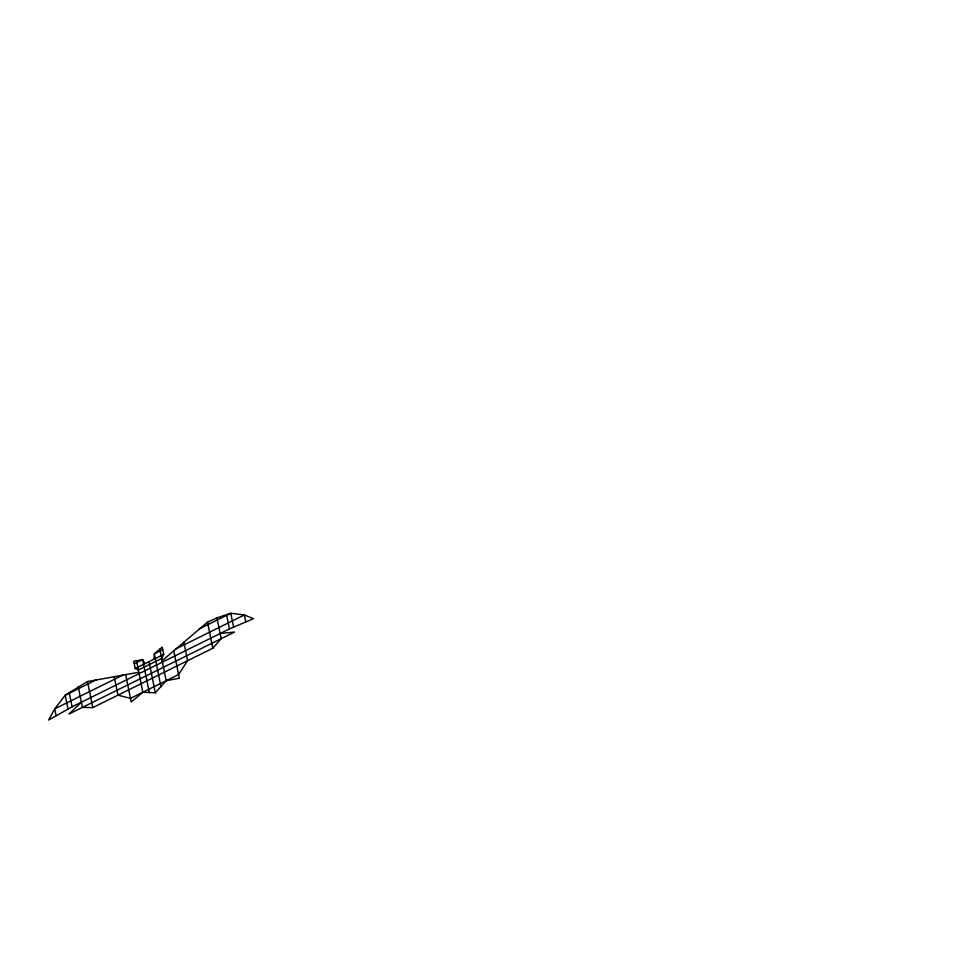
<?xml version="1.0" encoding="UTF-8"?>
<svg xmlns="http://www.w3.org/2000/svg" width="973" height="973" viewBox="0 0 973 973"><rect width="100%" height="100%" fill="white"/><g stroke="black" fill="none" stroke-linecap="round" stroke-linejoin="round"><path stroke-width="1.46" d="M153.965 659.195L154.354 653.807L162.236 647.13L163.695 654.379L161.676 658.429L138.348 669.971L135.211 668.475L133.751 661.226L142.654 659.609L144.941 663.659M125.651 674.557L131.185 702.032L142.836 692.241L155.327 692.825L166.164 680.699L179.3 678.23L173.753 650.742M78.229 686.561L82.425 707.371L92.776 707.626L212.795 648.225L221.163 638.702L216.967 617.891L230.808 613.282L244.393 614.96L253.454 618.67L229.397 628.947L72.099 706.799L48.65 720.032L54.707 708.855L65.215 695.245L87.509 681.526L138.811 672.258M81.379 702.214L68.998 714.024L234.59 632.061L220.129 633.545M162.138 660.716L207.529 622.124L216.967 617.891M96.886 679.568L65.215 695.245L68.001 709.086M199.137 628.959L230.808 613.282L233.593 627.123M134.262 663.756L142.654 659.609L149.295 692.545M162.746 649.66L154.354 653.807L160.995 686.756M135.211 668.475L163.695 654.379M123.097 675.007L54.707 708.855L56.093 715.714M176.004 648.809L244.393 614.96L245.78 621.832M159.803 649.198L166.164 680.699M226.66 615.337L229.397 628.947M207.529 622.124L212.795 648.225M183.848 642.083L187.607 660.691L178.558 674.569L130.455 698.371L117.952 695.16L114.206 676.551M149.039 661.628L155.327 692.825M142.836 692.241L136.5 660.728M87.509 681.526L92.776 707.626M69.363 693.19L72.099 706.799"/></g></svg>
